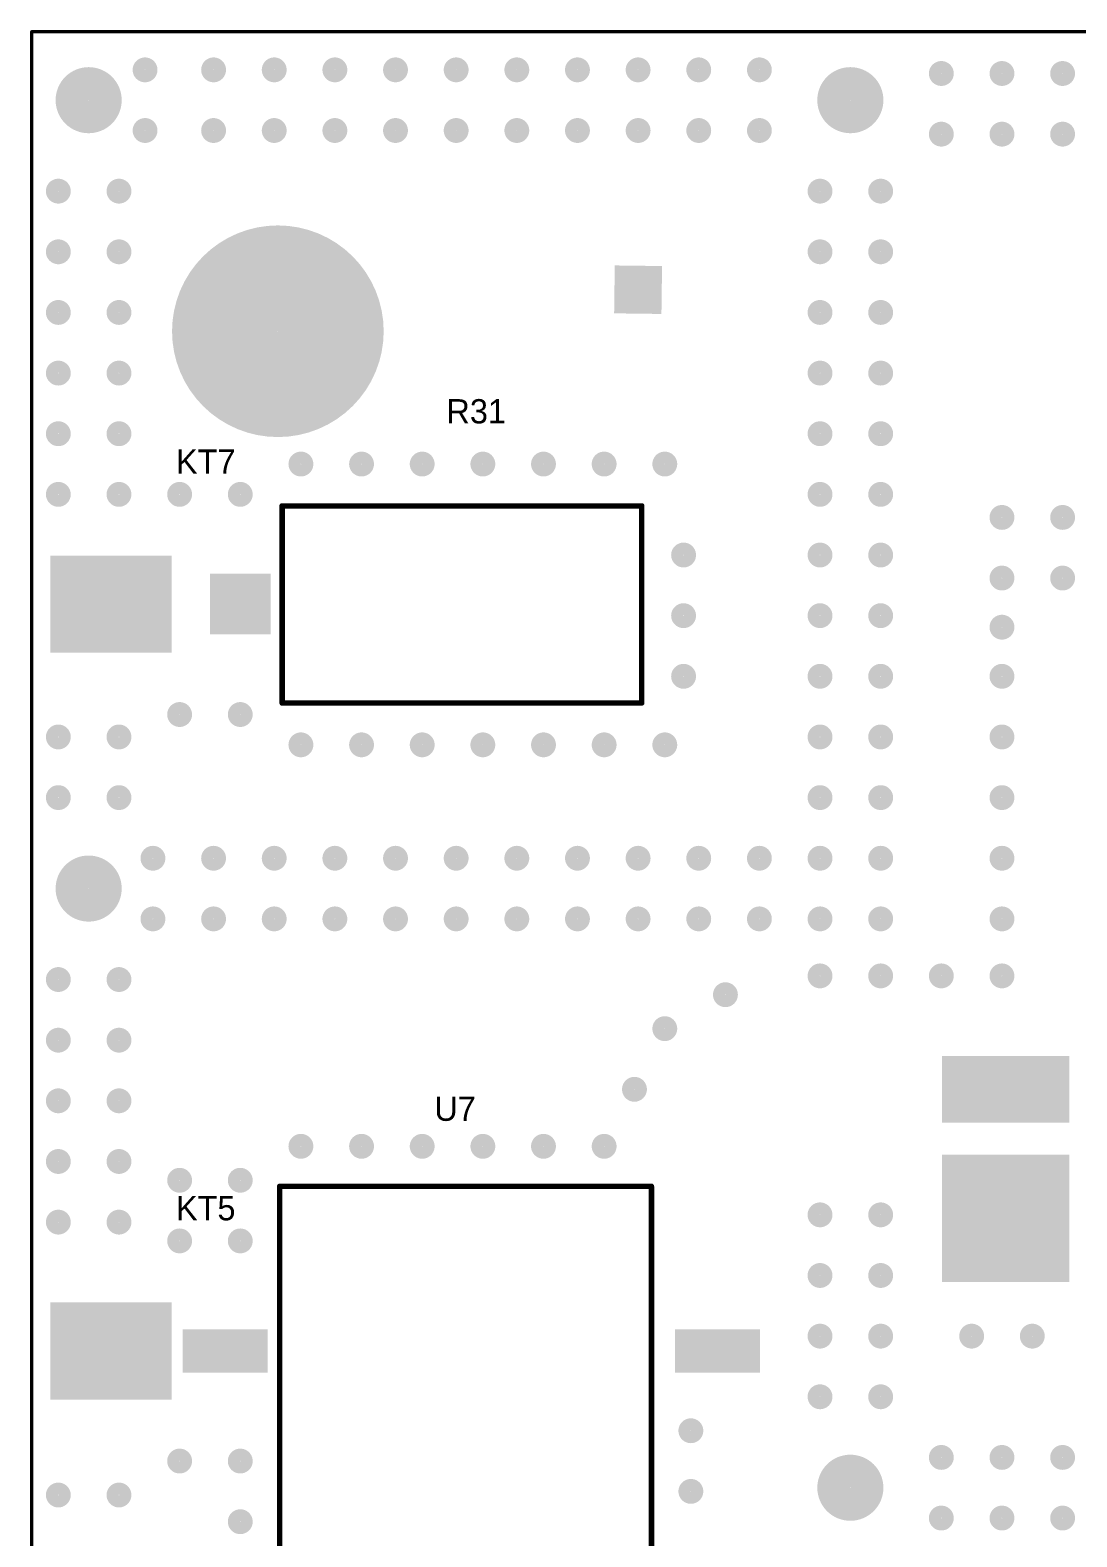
# Model space of a CAD drawing. Extents: x 3.3 to 12.8, y -4.6 to 5.5.
# Drawn here: x 3.322 to 5.049, y 3.031 to 5.516 of the extents above; entities that cross this region are included whole.
import ezdxf

# ---------------------------------------------------------------- set-up
doc = ezdxf.new("R2010")
doc.units = 0
doc.header["$MEASUREMENT"] = 0
doc.layers.add('1', color=5, linetype='CONTINUOUS')
doc.layers.add('5', color=7, linetype='CONTINUOUS')

msp = doc.modelspace()

# ---------------------------------------------------------------- linework, layer by layer
at = {"layer": '5'}
for points, const_width in [([(3.326, 5.513), (3.326, 0.6, -1), (3.324, 0.6), (3.324, 5.513, -1), (3.326, 5.513)], 0.003), ([(12.763, 5.512), (3.325, 5.512, -1), (3.325, 5.514), (12.763, 5.514, -1), (12.763, 5.512)], 0.003), ([(3.512, 5.46), (3.512, 5.46, -1), (3.512, 5.44), (3.512, 5.44, -1), (3.512, 5.46)], 0.021), ([(3.625, 5.46), (3.625, 5.46, -1), (3.625, 5.44), (3.625, 5.44, -1), (3.625, 5.46)], 0.021), ([(3.725, 5.46), (3.725, 5.46, -1), (3.725, 5.44), (3.725, 5.44, -1), (3.725, 5.46)], 0.021), ([(3.825, 5.46), (3.825, 5.46, -1), (3.825, 5.44), (3.825, 5.44, -1), (3.825, 5.46)], 0.021), ([(3.925, 5.46), (3.925, 5.46, -1), (3.925, 5.44), (3.925, 5.44, -1), (3.925, 5.46)], 0.021), ([(4.025, 5.46), (4.025, 5.46, -1), (4.025, 5.44), (4.025, 5.44, -1), (4.025, 5.46)], 0.021), ([(4.125, 5.46), (4.125, 5.46, -1), (4.125, 5.44), (4.125, 5.44, -1), (4.125, 5.46)], 0.021), ([(4.225, 5.46), (4.225, 5.46, -1), (4.225, 5.44), (4.225, 5.44, -1), (4.225, 5.46)], 0.021), ([(4.325, 5.46), (4.325, 5.46, -1), (4.325, 5.44), (4.325, 5.44, -1), (4.325, 5.46)], 0.021), ([(4.425, 5.46), (4.425, 5.46, -1), (4.425, 5.44), (4.425, 5.44, -1), (4.425, 5.46)], 0.021), ([(4.525, 5.46), (4.525, 5.46, -1), (4.525, 5.44), (4.525, 5.44, -1), (4.525, 5.46)], 0.021), ([(3.419, 5.427), (3.419, 5.427, -1), (3.419, 5.373), (3.419, 5.373, -1), (3.419, 5.427)], 0.055), ([(4.675, 5.427), (4.675, 5.427, -1), (4.675, 5.373), (4.675, 5.373, -1), (4.675, 5.427)], 0.055), ([(4.825, 5.454), (4.825, 5.454, -1), (4.825, 5.434), (4.825, 5.434, -1), (4.825, 5.454)], 0.021), ([(4.925, 5.454), (4.925, 5.454, -1), (4.925, 5.434), (4.925, 5.434, -1), (4.925, 5.454)], 0.021), ([(5.025, 5.454), (5.025, 5.454, -1), (5.025, 5.434), (5.025, 5.434, -1), (5.025, 5.454)], 0.021), ([(3.512, 5.36), (3.512, 5.36, -1), (3.512, 5.34), (3.512, 5.34, -1), (3.512, 5.36)], 0.021), ([(3.625, 5.36), (3.625, 5.36, -1), (3.625, 5.34), (3.625, 5.34, -1), (3.625, 5.36)], 0.021), ([(3.725, 5.36), (3.725, 5.36, -1), (3.725, 5.34), (3.725, 5.34, -1), (3.725, 5.36)], 0.021), ([(3.825, 5.36), (3.825, 5.36, -1), (3.825, 5.34), (3.825, 5.34, -1), (3.825, 5.36)], 0.021), ([(3.925, 5.36), (3.925, 5.36, -1), (3.925, 5.34), (3.925, 5.34, -1), (3.925, 5.36)], 0.021), ([(4.025, 5.36), (4.025, 5.36, -1), (4.025, 5.34), (4.025, 5.34, -1), (4.025, 5.36)], 0.021), ([(4.125, 5.36), (4.125, 5.36, -1), (4.125, 5.34), (4.125, 5.34, -1), (4.125, 5.36)], 0.021), ([(4.225, 5.36), (4.225, 5.36, -1), (4.225, 5.34), (4.225, 5.34, -1), (4.225, 5.36)], 0.021), ([(4.325, 5.36), (4.325, 5.36, -1), (4.325, 5.34), (4.325, 5.34, -1), (4.325, 5.36)], 0.021), ([(4.425, 5.36), (4.425, 5.36, -1), (4.425, 5.34), (4.425, 5.34, -1), (4.425, 5.36)], 0.021), ([(4.525, 5.36), (4.525, 5.36, -1), (4.525, 5.34), (4.525, 5.34, -1), (4.525, 5.36)], 0.021), ([(4.825, 5.354), (4.825, 5.354, -1), (4.825, 5.334), (4.825, 5.334, -1), (4.825, 5.354)], 0.021), ([(4.925, 5.354), (4.925, 5.354, -1), (4.925, 5.334), (4.925, 5.334, -1), (4.925, 5.354)], 0.021), ([(5.025, 5.354), (5.025, 5.354, -1), (5.025, 5.334), (5.025, 5.334, -1), (5.025, 5.354)], 0.021), ([(3.369, 5.26), (3.369, 5.26, -1), (3.369, 5.24), (3.369, 5.24, -1), (3.369, 5.26)], 0.021), ([(3.469, 5.26), (3.469, 5.26, -1), (3.469, 5.24), (3.469, 5.24, -1), (3.469, 5.26)], 0.021), ([(4.625, 5.26), (4.625, 5.26, -1), (4.625, 5.24), (4.625, 5.24, -1), (4.625, 5.26)], 0.021), ([(4.725, 5.26), (4.725, 5.26, -1), (4.725, 5.24), (4.725, 5.24, -1), (4.725, 5.26)], 0.021), ([(3.731, 5.106), (3.731, 5.106, -1), (3.731, 4.932), (3.731, 4.932, -1), (3.731, 5.106)], 0.175), ([(3.369, 5.16), (3.369, 5.16, -1), (3.369, 5.14), (3.369, 5.14, -1), (3.369, 5.16)], 0.021), ([(3.469, 5.16), (3.469, 5.16, -1), (3.469, 5.14), (3.469, 5.14, -1), (3.469, 5.16)], 0.021), ([(4.625, 5.16), (4.625, 5.16, -1), (4.625, 5.14), (4.625, 5.14, -1), (4.625, 5.16)], 0.021), ([(4.725, 5.16), (4.725, 5.16, -1), (4.725, 5.14), (4.725, 5.14, -1), (4.725, 5.16)], 0.021), ([(3.369, 5.06), (3.369, 5.06, -1), (3.369, 5.04), (3.369, 5.04, -1), (3.369, 5.06)], 0.021), ([(3.469, 5.06), (3.469, 5.06, -1), (3.469, 5.04), (3.469, 5.04, -1), (3.469, 5.06)], 0.021), ([(4.625, 5.06), (4.625, 5.06, -1), (4.625, 5.04), (4.625, 5.04, -1), (4.625, 5.06)], 0.021), ([(4.725, 5.06), (4.725, 5.06, -1), (4.725, 5.04), (4.725, 5.04, -1), (4.725, 5.06)], 0.021), ([(3.369, 4.96), (3.369, 4.96, -1), (3.369, 4.94), (3.369, 4.94, -1), (3.369, 4.96)], 0.021), ([(3.469, 4.96), (3.469, 4.96, -1), (3.469, 4.94), (3.469, 4.94, -1), (3.469, 4.96)], 0.021), ([(4.625, 4.96), (4.625, 4.96, -1), (4.625, 4.94), (4.625, 4.94, -1), (4.625, 4.96)], 0.021), ([(4.725, 4.96), (4.725, 4.96, -1), (4.725, 4.94), (4.725, 4.94, -1), (4.725, 4.96)], 0.021), ([(3.369, 4.86), (3.369, 4.86, -1), (3.369, 4.84), (3.369, 4.84, -1), (3.369, 4.86)], 0.021), ([(3.469, 4.86), (3.469, 4.86, -1), (3.469, 4.84), (3.469, 4.84, -1), (3.469, 4.86)], 0.021), ([(4.625, 4.86), (4.625, 4.86, -1), (4.625, 4.84), (4.625, 4.84, -1), (4.625, 4.86)], 0.021), ([(4.725, 4.86), (4.725, 4.86, -1), (4.725, 4.84), (4.725, 4.84, -1), (4.725, 4.86)], 0.021), ([(3.769, 4.81), (3.769, 4.81, -1), (3.769, 4.79), (3.769, 4.79, -1), (3.769, 4.81)], 0.021), ([(3.869, 4.81), (3.869, 4.81, -1), (3.869, 4.79), (3.869, 4.79, -1), (3.869, 4.81)], 0.021), ([(3.969, 4.81), (3.969, 4.81, -1), (3.969, 4.79), (3.969, 4.79, -1), (3.969, 4.81)], 0.021), ([(4.069, 4.81), (4.069, 4.81, -1), (4.069, 4.79), (4.069, 4.79, -1), (4.069, 4.81)], 0.021), ([(4.169, 4.81), (4.169, 4.81, -1), (4.169, 4.79), (4.169, 4.79, -1), (4.169, 4.81)], 0.021), ([(4.269, 4.81), (4.269, 4.81, -1), (4.269, 4.79), (4.269, 4.79, -1), (4.269, 4.81)], 0.021), ([(4.369, 4.81), (4.369, 4.81, -1), (4.369, 4.79), (4.369, 4.79, -1), (4.369, 4.81)], 0.021), ([(3.369, 4.76), (3.369, 4.76, -1), (3.369, 4.74), (3.369, 4.74, -1), (3.369, 4.76)], 0.021), ([(3.469, 4.76), (3.469, 4.76, -1), (3.469, 4.74), (3.469, 4.74, -1), (3.469, 4.76)], 0.021), ([(3.569, 4.76), (3.569, 4.76, -1), (3.569, 4.74), (3.569, 4.74, -1), (3.569, 4.76)], 0.021), ([(3.669, 4.76), (3.669, 4.76, -1), (3.669, 4.74), (3.669, 4.74, -1), (3.669, 4.76)], 0.021), ([(4.625, 4.76), (4.625, 4.76, -1), (4.625, 4.74), (4.625, 4.74, -1), (4.625, 4.76)], 0.021), ([(4.725, 4.76), (4.725, 4.76, -1), (4.725, 4.74), (4.725, 4.74, -1), (4.725, 4.76)], 0.021), ([(3.74, 4.731), (3.74, 4.406, -1), (3.736, 4.406), (3.736, 4.731, -1), (3.74, 4.731)], 0.005), ([(4.331, 4.729), (3.738, 4.729, -1), (3.738, 4.733), (4.331, 4.733, -1), (4.331, 4.729)], 0.005), ([(4.333, 4.731), (4.333, 4.406, -1), (4.329, 4.406), (4.329, 4.731, -1), (4.333, 4.731)], 0.005), ([(4.925, 4.722), (4.925, 4.722, -1), (4.925, 4.702), (4.925, 4.702, -1), (4.925, 4.722)], 0.021), ([(5.025, 4.722), (5.025, 4.722, -1), (5.025, 4.702), (5.025, 4.702, -1), (5.025, 4.722)], 0.021), ([(4.4, 4.66), (4.4, 4.66, -1), (4.4, 4.64), (4.4, 4.64, -1), (4.4, 4.66)], 0.021), ([(4.625, 4.66), (4.625, 4.66, -1), (4.625, 4.64), (4.625, 4.64, -1), (4.625, 4.66)], 0.021), ([(4.725, 4.66), (4.725, 4.66, -1), (4.725, 4.64), (4.725, 4.64, -1), (4.725, 4.66)], 0.021), ([(4.925, 4.622), (4.925, 4.622, -1), (4.925, 4.602), (4.925, 4.602, -1), (4.925, 4.622)], 0.021), ([(5.025, 4.622), (5.025, 4.622, -1), (5.025, 4.602), (5.025, 4.602, -1), (5.025, 4.622)], 0.021), ([(4.4, 4.56), (4.4, 4.56, -1), (4.4, 4.54), (4.4, 4.54, -1), (4.4, 4.56)], 0.021), ([(4.625, 4.56), (4.625, 4.56, -1), (4.625, 4.54), (4.625, 4.54, -1), (4.625, 4.56)], 0.021), ([(4.725, 4.56), (4.725, 4.56, -1), (4.725, 4.54), (4.725, 4.54, -1), (4.725, 4.56)], 0.021), ([(4.925, 4.541), (4.925, 4.541, -1), (4.925, 4.521), (4.925, 4.521, -1), (4.925, 4.541)], 0.021), ([(4.4, 4.46), (4.4, 4.46, -1), (4.4, 4.44), (4.4, 4.44, -1), (4.4, 4.46)], 0.021), ([(4.625, 4.46), (4.625, 4.46, -1), (4.625, 4.44), (4.625, 4.44, -1), (4.625, 4.46)], 0.021), ([(4.725, 4.46), (4.725, 4.46, -1), (4.725, 4.44), (4.725, 4.44, -1), (4.725, 4.46)], 0.021), ([(4.925, 4.46), (4.925, 4.46, -1), (4.925, 4.44), (4.925, 4.44, -1), (4.925, 4.46)], 0.021), ([(3.569, 4.397), (3.569, 4.397, -1), (3.569, 4.377), (3.569, 4.377, -1), (3.569, 4.397)], 0.021), ([(3.669, 4.397), (3.669, 4.397, -1), (3.669, 4.377), (3.669, 4.377, -1), (3.669, 4.397)], 0.021), ([(4.331, 4.404), (3.738, 4.404, -1), (3.738, 4.408), (4.331, 4.408, -1), (4.331, 4.404)], 0.005), ([(3.369, 4.36), (3.369, 4.36, -1), (3.369, 4.34), (3.369, 4.34, -1), (3.369, 4.36)], 0.021), ([(3.469, 4.36), (3.469, 4.36, -1), (3.469, 4.34), (3.469, 4.34, -1), (3.469, 4.36)], 0.021), ([(3.769, 4.347), (3.769, 4.347, -1), (3.769, 4.327), (3.769, 4.327, -1), (3.769, 4.347)], 0.021), ([(3.869, 4.347), (3.869, 4.347, -1), (3.869, 4.327), (3.869, 4.327, -1), (3.869, 4.347)], 0.021), ([(3.969, 4.347), (3.969, 4.347, -1), (3.969, 4.327), (3.969, 4.327, -1), (3.969, 4.347)], 0.021), ([(4.069, 4.347), (4.069, 4.347, -1), (4.069, 4.327), (4.069, 4.327, -1), (4.069, 4.347)], 0.021), ([(4.169, 4.347), (4.169, 4.347, -1), (4.169, 4.327), (4.169, 4.327, -1), (4.169, 4.347)], 0.021), ([(4.269, 4.347), (4.269, 4.347, -1), (4.269, 4.327), (4.269, 4.327, -1), (4.269, 4.347)], 0.021), ([(4.369, 4.347), (4.369, 4.347, -1), (4.369, 4.327), (4.369, 4.327, -1), (4.369, 4.347)], 0.021), ([(4.625, 4.36), (4.625, 4.36, -1), (4.625, 4.34), (4.625, 4.34, -1), (4.625, 4.36)], 0.021), ([(4.725, 4.36), (4.725, 4.36, -1), (4.725, 4.34), (4.725, 4.34, -1), (4.725, 4.36)], 0.021), ([(4.925, 4.36), (4.925, 4.36, -1), (4.925, 4.34), (4.925, 4.34, -1), (4.925, 4.36)], 0.021), ([(3.369, 4.26), (3.369, 4.26, -1), (3.369, 4.24), (3.369, 4.24, -1), (3.369, 4.26)], 0.021), ([(3.469, 4.26), (3.469, 4.26, -1), (3.469, 4.24), (3.469, 4.24, -1), (3.469, 4.26)], 0.021), ([(4.625, 4.26), (4.625, 4.26, -1), (4.625, 4.24), (4.625, 4.24, -1), (4.625, 4.26)], 0.021), ([(4.725, 4.26), (4.725, 4.26, -1), (4.725, 4.24), (4.725, 4.24, -1), (4.725, 4.26)], 0.021), ([(4.925, 4.26), (4.925, 4.26, -1), (4.925, 4.24), (4.925, 4.24, -1), (4.925, 4.26)], 0.021), ([(3.419, 4.127), (3.419, 4.127, -1), (3.419, 4.073), (3.419, 4.073, -1), (3.419, 4.127)], 0.055), ([(3.525, 4.16), (3.525, 4.16, -1), (3.525, 4.14), (3.525, 4.14, -1), (3.525, 4.16)], 0.021), ([(3.625, 4.16), (3.625, 4.16, -1), (3.625, 4.14), (3.625, 4.14, -1), (3.625, 4.16)], 0.021), ([(3.725, 4.16), (3.725, 4.16, -1), (3.725, 4.14), (3.725, 4.14, -1), (3.725, 4.16)], 0.021), ([(3.825, 4.16), (3.825, 4.16, -1), (3.825, 4.14), (3.825, 4.14, -1), (3.825, 4.16)], 0.021), ([(3.925, 4.16), (3.925, 4.16, -1), (3.925, 4.14), (3.925, 4.14, -1), (3.925, 4.16)], 0.021), ([(4.025, 4.16), (4.025, 4.16, -1), (4.025, 4.14), (4.025, 4.14, -1), (4.025, 4.16)], 0.021), ([(4.125, 4.16), (4.125, 4.16, -1), (4.125, 4.14), (4.125, 4.14, -1), (4.125, 4.16)], 0.021), ([(4.225, 4.16), (4.225, 4.16, -1), (4.225, 4.14), (4.225, 4.14, -1), (4.225, 4.16)], 0.021), ([(4.325, 4.16), (4.325, 4.16, -1), (4.325, 4.14), (4.325, 4.14, -1), (4.325, 4.16)], 0.021), ([(4.425, 4.16), (4.425, 4.16, -1), (4.425, 4.14), (4.425, 4.14, -1), (4.425, 4.16)], 0.021), ([(4.525, 4.16), (4.525, 4.16, -1), (4.525, 4.14), (4.525, 4.14, -1), (4.525, 4.16)], 0.021), ([(4.625, 4.16), (4.625, 4.16, -1), (4.625, 4.14), (4.625, 4.14, -1), (4.625, 4.16)], 0.021), ([(4.725, 4.16), (4.725, 4.16, -1), (4.725, 4.14), (4.725, 4.14, -1), (4.725, 4.16)], 0.021), ([(4.925, 4.16), (4.925, 4.16, -1), (4.925, 4.14), (4.925, 4.14, -1), (4.925, 4.16)], 0.021), ([(3.525, 4.06), (3.525, 4.06, -1), (3.525, 4.04), (3.525, 4.04, -1), (3.525, 4.06)], 0.021), ([(3.625, 4.06), (3.625, 4.06, -1), (3.625, 4.04), (3.625, 4.04, -1), (3.625, 4.06)], 0.021), ([(3.725, 4.06), (3.725, 4.06, -1), (3.725, 4.04), (3.725, 4.04, -1), (3.725, 4.06)], 0.021), ([(3.825, 4.06), (3.825, 4.06, -1), (3.825, 4.04), (3.825, 4.04, -1), (3.825, 4.06)], 0.021), ([(3.925, 4.06), (3.925, 4.06, -1), (3.925, 4.04), (3.925, 4.04, -1), (3.925, 4.06)], 0.021), ([(4.025, 4.06), (4.025, 4.06, -1), (4.025, 4.04), (4.025, 4.04, -1), (4.025, 4.06)], 0.021), ([(4.125, 4.06), (4.125, 4.06, -1), (4.125, 4.04), (4.125, 4.04, -1), (4.125, 4.06)], 0.021), ([(4.225, 4.06), (4.225, 4.06, -1), (4.225, 4.04), (4.225, 4.04, -1), (4.225, 4.06)], 0.021), ([(4.325, 4.06), (4.325, 4.06, -1), (4.325, 4.04), (4.325, 4.04, -1), (4.325, 4.06)], 0.021), ([(4.425, 4.06), (4.425, 4.06, -1), (4.425, 4.04), (4.425, 4.04, -1), (4.425, 4.06)], 0.021), ([(4.525, 4.06), (4.525, 4.06, -1), (4.525, 4.04), (4.525, 4.04, -1), (4.525, 4.06)], 0.021), ([(4.625, 4.06), (4.625, 4.06, -1), (4.625, 4.04), (4.625, 4.04, -1), (4.625, 4.06)], 0.021), ([(4.725, 4.06), (4.725, 4.06, -1), (4.725, 4.04), (4.725, 4.04, -1), (4.725, 4.06)], 0.021), ([(4.925, 4.06), (4.925, 4.06, -1), (4.925, 4.04), (4.925, 4.04, -1), (4.925, 4.06)], 0.021), ([(4.625, 3.966), (4.625, 3.966, -1), (4.625, 3.946), (4.625, 3.946, -1), (4.625, 3.966)], 0.021), ([(4.725, 3.966), (4.725, 3.966, -1), (4.725, 3.946), (4.725, 3.946, -1), (4.725, 3.966)], 0.021), ([(4.825, 3.966), (4.825, 3.966, -1), (4.825, 3.946), (4.825, 3.946, -1), (4.825, 3.966)], 0.021), ([(4.925, 3.966), (4.925, 3.966, -1), (4.925, 3.946), (4.925, 3.946, -1), (4.925, 3.966)], 0.021), ([(3.369, 3.96), (3.369, 3.96, -1), (3.369, 3.94), (3.369, 3.94, -1), (3.369, 3.96)], 0.021), ([(3.469, 3.96), (3.469, 3.96, -1), (3.469, 3.94), (3.469, 3.94, -1), (3.469, 3.96)], 0.021), ([(4.469, 3.935), (4.469, 3.935, -1), (4.469, 3.915), (4.469, 3.915, -1), (4.469, 3.935)], 0.021), ([(4.369, 3.879), (4.369, 3.879, -1), (4.369, 3.859), (4.369, 3.859, -1), (4.369, 3.879)], 0.021), ([(3.369, 3.86), (3.369, 3.86, -1), (3.369, 3.84), (3.369, 3.84, -1), (3.369, 3.86)], 0.021), ([(3.469, 3.86), (3.469, 3.86, -1), (3.469, 3.84), (3.469, 3.84, -1), (3.469, 3.86)], 0.021), ([(4.319, 3.779), (4.319, 3.779, -1), (4.319, 3.759), (4.319, 3.759, -1), (4.319, 3.779)], 0.021), ([(3.369, 3.76), (3.369, 3.76, -1), (3.369, 3.74), (3.369, 3.74, -1), (3.369, 3.76)], 0.021), ([(3.469, 3.76), (3.469, 3.76, -1), (3.469, 3.74), (3.469, 3.74, -1), (3.469, 3.76)], 0.021), ([(3.769, 3.685), (3.769, 3.685, -1), (3.769, 3.665), (3.769, 3.665, -1), (3.769, 3.685)], 0.021), ([(3.869, 3.685), (3.869, 3.685, -1), (3.869, 3.665), (3.869, 3.665, -1), (3.869, 3.685)], 0.021), ([(3.969, 3.685), (3.969, 3.685, -1), (3.969, 3.665), (3.969, 3.665, -1), (3.969, 3.685)], 0.021), ([(4.069, 3.685), (4.069, 3.685, -1), (4.069, 3.665), (4.069, 3.665, -1), (4.069, 3.685)], 0.021), ([(4.169, 3.685), (4.169, 3.685, -1), (4.169, 3.665), (4.169, 3.665, -1), (4.169, 3.685)], 0.021), ([(4.269, 3.685), (4.269, 3.685, -1), (4.269, 3.665), (4.269, 3.665, -1), (4.269, 3.685)], 0.021), ([(3.369, 3.66), (3.369, 3.66, -1), (3.369, 3.64), (3.369, 3.64, -1), (3.369, 3.66)], 0.021), ([(3.469, 3.66), (3.469, 3.66, -1), (3.469, 3.64), (3.469, 3.64, -1), (3.469, 3.66)], 0.021), ([(3.569, 3.629), (3.569, 3.629, -1), (3.569, 3.609), (3.569, 3.609, -1), (3.569, 3.629)], 0.021), ([(3.669, 3.629), (3.669, 3.629, -1), (3.669, 3.609), (3.669, 3.609, -1), (3.669, 3.629)], 0.021), ([(3.736, 3.609), (3.736, 1.909, -1), (3.732, 1.909), (3.732, 3.609, -1), (3.736, 3.609)], 0.005), ([(3.734, 3.611), (4.347, 3.611, -1), (4.347, 3.607), (3.734, 3.607, -1), (3.734, 3.611)], 0.005), ([(4.349, 3.609), (4.349, 1.909, -1), (4.345, 1.909), (4.345, 3.609, -1), (4.349, 3.609)], 0.005), ([(4.625, 3.572), (4.625, 3.572, -1), (4.625, 3.552), (4.625, 3.552, -1), (4.625, 3.572)], 0.021), ([(4.725, 3.572), (4.725, 3.572, -1), (4.725, 3.552), (4.725, 3.552, -1), (4.725, 3.572)], 0.021), ([(3.369, 3.56), (3.369, 3.56, -1), (3.369, 3.54), (3.369, 3.54, -1), (3.369, 3.56)], 0.021), ([(3.469, 3.56), (3.469, 3.56, -1), (3.469, 3.54), (3.469, 3.54, -1), (3.469, 3.56)], 0.021), ([(3.569, 3.529), (3.569, 3.529, -1), (3.569, 3.509), (3.569, 3.509, -1), (3.569, 3.529)], 0.021), ([(3.669, 3.529), (3.669, 3.529, -1), (3.669, 3.509), (3.669, 3.509, -1), (3.669, 3.529)], 0.021), ([(4.625, 3.472), (4.625, 3.472, -1), (4.625, 3.452), (4.625, 3.452, -1), (4.625, 3.472)], 0.021), ([(4.725, 3.472), (4.725, 3.472, -1), (4.725, 3.452), (4.725, 3.452, -1), (4.725, 3.472)], 0.021), ([(4.625, 3.372), (4.625, 3.372, -1), (4.625, 3.352), (4.625, 3.352, -1), (4.625, 3.372)], 0.021), ([(4.725, 3.372), (4.725, 3.372, -1), (4.725, 3.352), (4.725, 3.352, -1), (4.725, 3.372)], 0.021), ([(4.875, 3.372), (4.875, 3.372, -1), (4.875, 3.352), (4.875, 3.352, -1), (4.875, 3.372)], 0.021), ([(4.975, 3.372), (4.975, 3.372, -1), (4.975, 3.352), (4.975, 3.352, -1), (4.975, 3.372)], 0.021), ([(4.625, 3.272), (4.625, 3.272, -1), (4.625, 3.252), (4.625, 3.252, -1), (4.625, 3.272)], 0.021), ([(4.725, 3.272), (4.725, 3.272, -1), (4.725, 3.252), (4.725, 3.252, -1), (4.725, 3.272)], 0.021), ([(4.412, 3.216), (4.412, 3.216, -1), (4.412, 3.196), (4.412, 3.196, -1), (4.412, 3.216)], 0.021), ([(4.825, 3.172), (4.825, 3.172, -1), (4.825, 3.152), (4.825, 3.152, -1), (4.825, 3.172)], 0.021), ([(4.925, 3.172), (4.925, 3.172, -1), (4.925, 3.152), (4.925, 3.152, -1), (4.925, 3.172)], 0.021), ([(5.025, 3.172), (5.025, 3.172, -1), (5.025, 3.152), (5.025, 3.152, -1), (5.025, 3.172)], 0.021), ([(3.569, 3.166), (3.569, 3.166, -1), (3.569, 3.146), (3.569, 3.146, -1), (3.569, 3.166)], 0.021), ([(3.669, 3.166), (3.669, 3.166, -1), (3.669, 3.146), (3.669, 3.146, -1), (3.669, 3.166)], 0.021), ([(4.675, 3.139), (4.675, 3.139, -1), (4.675, 3.085), (4.675, 3.085, -1), (4.675, 3.139)], 0.055), ([(3.369, 3.11), (3.369, 3.11, -1), (3.369, 3.09), (3.369, 3.09, -1), (3.369, 3.11)], 0.021), ([(3.469, 3.11), (3.469, 3.11, -1), (3.469, 3.09), (3.469, 3.09, -1), (3.469, 3.11)], 0.021), ([(4.412, 3.116), (4.412, 3.116, -1), (4.412, 3.096), (4.412, 3.096, -1), (4.412, 3.116)], 0.021), ([(4.825, 3.072), (4.825, 3.072, -1), (4.825, 3.052), (4.825, 3.052, -1), (4.825, 3.072)], 0.021), ([(4.925, 3.072), (4.925, 3.072, -1), (4.925, 3.052), (4.925, 3.052, -1), (4.925, 3.072)], 0.021), ([(5.025, 3.072), (5.025, 3.072, -1), (5.025, 3.052), (5.025, 3.052, -1), (5.025, 3.072)], 0.021), ([(3.669, 3.066), (3.669, 3.066, -1), (3.669, 3.046), (3.669, 3.046, -1), (3.669, 3.066)], 0.021)]:
    msp.add_lwpolyline(points, format="xyb", dxfattribs=dict(at, const_width=const_width))
for points, const_width in [([(4.364, 5.087), (4.286, 5.088)], 0.079), ([(3.456, 4.489), (3.456, 4.649)], 0.2), ([(3.719, 4.569), (3.619, 4.569)], 0.1), ([(4.931, 3.824), (4.931, 3.714)], 0.21), ([(4.931, 3.661), (4.931, 3.451)], 0.21), ([(3.456, 3.257), (3.456, 3.418)], 0.2), ([(3.644, 3.373), (3.644, 3.302)], 0.14), ([(4.456, 3.373), (4.456, 3.302)], 0.14)]:
    msp.add_lwpolyline(points, dxfattribs=dict(at, const_width=const_width))

# ---------------------------------------------------------------- texts
at = {"layer": '1'}
for s, p in [('R31', (4.009, 4.867)), ('KT7', (3.563, 4.784)), ('U7', (3.989, 3.717)), ('KT5', (3.563, 3.553))]:
    msp.add_text(s, height=0.04, dxfattribs=at).set_placement(p)

doc.saveas('drawing.dxf')
